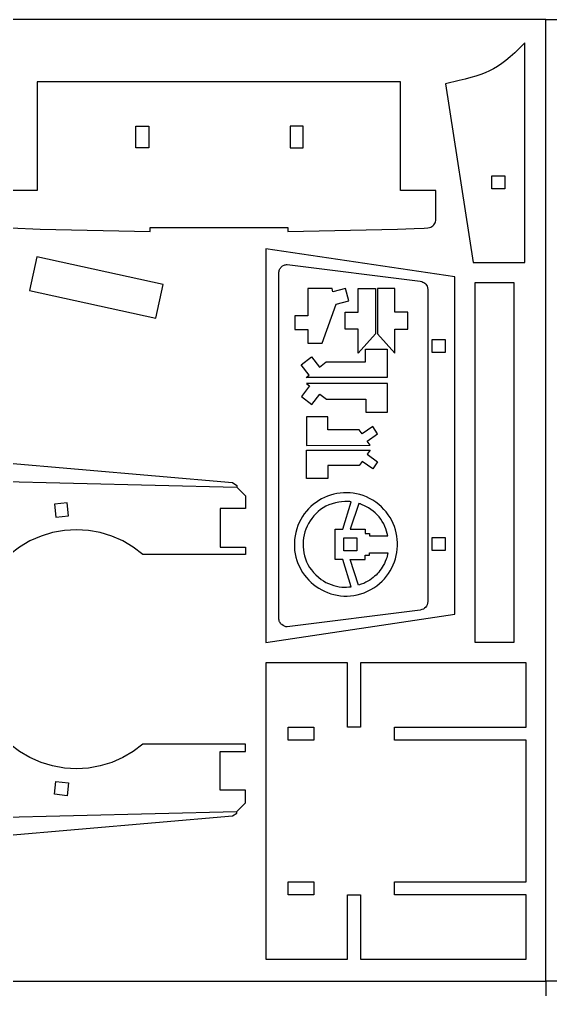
# Model space of a CAD drawing. Extents: x 592 to 1172, y 617 to 997.
# Drawn here: x 777.8 to 882.8, y 805.8 to 997.5 of the extents above; entities that cross this region are included whole.
import ezdxf

# ---------------------------------------------------------------- set-up
doc = ezdxf.new("R2010")
doc.units = 0
doc.layers.add('Default Layer', color=1, linetype='CONTINUOUS')

msp = doc.modelspace()

# ---------------------------------------------------------------- linework, layer by layer
at = {"layer": 'Default Layer'}
for points in [[(881.84, 997.47), (591.84, 997.47), (591.84, 807.47), (881.84, 807.47), (881.84, 997.47)], [(881.84, 997.47), (1171.84, 997.47), (1171.84, 807.47), (881.84, 807.47), (881.84, 997.47)], [(862.01, 984.75), (867.49, 949.48), (877.69, 949.48), (877.69, 992.86), (876.66, 991.81), (875.71, 990.89), (874.81, 990.07), (873.96, 989.36), (873.14, 988.74), (872.33, 988.19), (871.53, 987.71), (870.71, 987.29), (869.87, 986.92), (868.98, 986.59), (868.04, 986.28), (867.03, 985.98), (865.94, 985.69), (864.74, 985.4), (862.01, 984.75)], [(803.38, 972.1), (800.83, 972.1), (800.83, 976.35), (803.38, 976.35), (803.38, 972.1)], [(833.9, 976.35), (831.35, 976.35), (831.35, 972.1), (833.9, 972.1), (833.9, 976.35)], [(873.73, 966.58), (873.73, 964.03), (871.18, 964.03), (871.18, 966.58), (873.73, 966.58)], [(806.21, 945.11), (781.29, 950.55), (779.84, 943.9), (804.76, 938.47), (806.21, 945.11)], [(826.52, 874.39), (863.89, 879.96), (863.89, 946.59), (826.53, 952.17), (826.52, 874.39)], [(858.47, 944.5), (858.53, 944.06), (858.53, 882.47), (858.49, 882.14), (858.4, 881.85), (858.28, 881.58), (858.11, 881.35), (857.9, 881.16), (857.66, 881), (857.37, 880.88), (857.05, 880.79), (830.76, 877.49), (830.62, 877.49), (830.48, 877.51), (830.2, 877.59), (829.92, 877.73), (829.66, 877.93), (829.54, 878.04), (829.43, 878.17), (829.33, 878.32), (829.25, 878.47), (829.18, 878.63), (829.13, 878.81), (829.09, 879), (829.07, 879.19), (829.08, 947.36), (829.1, 947.55), (829.13, 947.72), (829.18, 947.89), (829.24, 948.05), (829.32, 948.2), (829.4, 948.34), (829.5, 948.46), (829.61, 948.58), (829.85, 948.78), (830.13, 948.93), (830.28, 948.98), (830.43, 949.02), (830.59, 949.05), (830.76, 949.06), (857.05, 945.75), (857.32, 945.68), (857.56, 945.59), (857.77, 945.48), (857.95, 945.34), (858.12, 945.17), (858.25, 944.98), (858.37, 944.76), (858.47, 944.5)], [(867.9, 874.39), (867.9, 945.47), (875.55, 945.47), (875.55, 874.39), (867.9, 874.39)], [(834.82, 936.23), (834.82, 933.53), (837.64, 933.53), (840.45, 941.2), (842.92, 941.86), (842.26, 944.32), (839.79, 943.66), (839.62, 944.32), (834.82, 944.32), (834.82, 938.93), (832.27, 938.93), (832.27, 936.23), (834.82, 936.23)], [(842.23, 936.25), (842.23, 939.65), (844.78, 939.65), (844.78, 944.32), (848.18, 944.32), (848.18, 935.36), (844.78, 931.57), (844.78, 936.25), (842.23, 936.25)], [(854.57, 936.25), (854.57, 939.65), (852.02, 939.65), (852.02, 944.32), (848.62, 944.32), (848.62, 935.36), (852.02, 931.57), (852.02, 936.25), (854.57, 936.25)], [(861.93, 931.68), (859.38, 931.68), (859.38, 934.23), (861.93, 934.23), (861.93, 931.68)], [(840.06, 929.8), (846.23, 929.8), (846.23, 932.35), (850.48, 932.35), (850.48, 926.72), (834.51, 926.72), (835.08, 927.18), (833.5, 929.25), (835.58, 930.83), (837.13, 928.8), (838.44, 929.8), (840.06, 929.8)], [(840.11, 922.45), (846.29, 922.45), (846.29, 919.9), (850.54, 919.9), (850.54, 925.54), (834.56, 925.53), (835.13, 925.08), (833.56, 923.01), (835.64, 921.42), (837.18, 923.45), (838.49, 922.45), (840.11, 922.45)], [(834.55, 918.97), (834.55, 913.33), (847.11, 913.34), (846.53, 914.18), (848.62, 915.63), (847.65, 917.03), (845.56, 915.58), (844.97, 916.42), (838.8, 916.42), (838.8, 918.97), (834.55, 918.97)], [(834.55, 906.77), (834.55, 912.4), (847.11, 912.4), (846.53, 911.56), (848.62, 910.1), (847.65, 908.71), (845.56, 910.16), (844.97, 909.32), (838.8, 909.32), (838.8, 906.77), (834.55, 906.77)], [(832.2, 894.72), (832.16, 894), (832.17, 893.29), (832.22, 892.59), (832.32, 891.91), (832.47, 891.25), (832.65, 890.6), (832.88, 889.98), (833.15, 889.38), (833.45, 888.8), (833.79, 888.24), (834.16, 887.71), (834.57, 887.2), (835, 886.72), (835.46, 886.27), (835.95, 885.85), (836.47, 885.46), (837, 885.11), (837.56, 884.78), (838.14, 884.5), (838.73, 884.24), (839.34, 884.03), (839.97, 883.86), (840.61, 883.72), (841.26, 883.63), (841.91, 883.57), (842.58, 883.56), (843.25, 883.6), (843.92, 883.68), (844.6, 883.81), (845.27, 883.99), (845.94, 884.22), (846.61, 884.5), (847.26, 884.83), (847.88, 885.19), (848.45, 885.58), (848.99, 886.01), (849.49, 886.47), (849.96, 886.95), (850.38, 887.46), (850.77, 887.99), (851.12, 888.55), (851.44, 889.12), (851.71, 889.71), (851.95, 890.31), (852.15, 890.93), (852.3, 891.55), (852.42, 892.18), (852.5, 892.82), (852.54, 893.47), (852.54, 894.11), (852.5, 894.76), (852.42, 895.4), (852.3, 896.03), (852.14, 896.66), (851.94, 897.28), (851.7, 897.89), (851.42, 898.49), (851.09, 899.07), (850.72, 899.63), (850.32, 900.17), (849.87, 900.69), (849.37, 901.18), (848.84, 901.65), (848.26, 902.09), (847.65, 902.49), (847.03, 902.84), (846.4, 903.14), (845.77, 903.4), (845.12, 903.6), (844.47, 903.76), (843.81, 903.88), (843.16, 903.95), (842.5, 903.98), (841.85, 903.96), (841.2, 903.91), (840.56, 903.81), (839.93, 903.67), (839.31, 903.5), (838.7, 903.28), (838.11, 903.03), (837.53, 902.75), (836.97, 902.42), (836.44, 902.07), (835.92, 901.68), (835.43, 901.26), (834.96, 900.8), (834.53, 900.32), (834.12, 899.8), (833.75, 899.26), (833.41, 898.69), (833.11, 898.09), (832.84, 897.47), (832.62, 896.82), (832.43, 896.14), (832.3, 895.44), (832.2, 894.72)], [(784.74, 901.7), (785, 899.17), (787.54, 899.43), (787.28, 901.96), (784.74, 901.7)], [(843.37, 902.17), (843.14, 902.21), (842.84, 902.23), (842.15, 902.24), (841.47, 902.2), (840.94, 902.14), (840.26, 902), (839.61, 901.81), (838.99, 901.57), (838.4, 901.3), (837.85, 900.98), (837.33, 900.63), (836.85, 900.25), (836.39, 899.83), (835.98, 899.38), (835.6, 898.91), (835.26, 898.41), (834.95, 897.9), (834.68, 897.36), (834.45, 896.8), (834.26, 896.24), (834.1, 895.66), (833.99, 895.07), (833.92, 894.47), (833.89, 893.87), (833.9, 893.27), (833.95, 892.67), (834.04, 892.07), (834.18, 891.48), (834.36, 890.9), (834.58, 890.33), (834.85, 889.77), (835.17, 889.23), (835.53, 888.71), (835.94, 888.21), (836.4, 887.73), (836.9, 887.28), (837.45, 886.85), (837.92, 886.54), (838.41, 886.26), (838.9, 886.02), (839.41, 885.82), (839.93, 885.65), (840.46, 885.51), (841.01, 885.4), (841.57, 885.33), (842.02, 885.31), (842.48, 885.33), (842.93, 885.36), (843.39, 885.39), (841.72, 890.8), (840.23, 890.8), (840.23, 896.75), (841.72, 896.75), (843.37, 902.17)], [(850.64, 895.47), (850.51, 895.94), (850.39, 896.41), (850.25, 896.87), (850.07, 897.31), (849.82, 897.82), (849.54, 898.3), (849.23, 898.75), (848.89, 899.19), (848.53, 899.6), (848.14, 899.99), (847.72, 900.35), (847.27, 900.69), (846.8, 900.99), (846.31, 901.25), (845.31, 901.73), (845.2, 901.77), (845.1, 901.79), (844.87, 901.83), (843.21, 896.75), (846.18, 896.75), (846.18, 895.9), (847.03, 895.9), (847.03, 895.47), (850.64, 895.47)], [(844.48, 895.05), (844.48, 892.5), (841.93, 892.5), (841.93, 895.05), (844.48, 895.05)], [(861.93, 892.57), (859.38, 892.57), (859.38, 895.12), (861.93, 895.12), (861.93, 892.57)], [(850.6, 892.07), (850.48, 891.44), (850.41, 891.13), (850.32, 890.82), (850.13, 890.4), (849.94, 890), (849.74, 889.62), (849.53, 889.26), (849.31, 888.92), (849.08, 888.59), (848.84, 888.29), (848.58, 888), (848.31, 887.72), (848.02, 887.46), (847.72, 887.2), (847.39, 886.96), (847.05, 886.73), (846.69, 886.5), (846.31, 886.28), (845.9, 886.06), (845.64, 885.96), (845.38, 885.88), (844.84, 885.74), (843.21, 890.8), (846.18, 890.8), (846.18, 891.65), (847.03, 891.65), (847.03, 892.07), (850.6, 892.07)], [(877.98, 857.64), (877.98, 870.39), (845.23, 870.39), (845.23, 857.64), (842.68, 857.64), (842.68, 870.39), (826.52, 870.39), (826.52, 811.82), (842.68, 811.82), (842.68, 824.57), (845.23, 824.57), (845.23, 811.82), (877.98, 811.82), (877.98, 824.57), (851.97, 824.57), (851.97, 827.12), (877.98, 827.12), (877.98, 855.09), (851.97, 855.09), (851.97, 857.64), (877.98, 857.64)], [(830.92, 855.09), (830.92, 857.64), (836.02, 857.64), (836.02, 855.09), (830.92, 855.09)], [(784.74, 844.4), (785, 846.93), (787.54, 846.67), (787.28, 844.13), (784.74, 844.4)], [(830.92, 824.57), (830.92, 827.12), (836.02, 827.12), (836.02, 824.57), (830.92, 824.57)], [(881.84, 617.47), (591.84, 617.47), (591.84, 807.47), (881.84, 807.47), (881.84, 617.47)], [(881.84, 617.47), (1171.84, 617.47), (1171.84, 807.47), (881.84, 807.47), (881.84, 617.47)]]:
    msp.add_lwpolyline(points, close=True, dxfattribs=at)
for points in [[(776.07, 956.27), (781.96, 956.06), (803.68, 955.58), (803.68, 956.34), (830.88, 956.34), (830.88, 955.58), (852.54, 956.06), (855.84, 956.16), (857.82, 956.24), (858.51, 956.29), (858.88, 956.33), (859.11, 956.41), (859.34, 956.53), (859.54, 956.68), (859.72, 956.86), (859.87, 957.06), (859.99, 957.28), (860.08, 957.51), (860.12, 957.75), (860.14, 963.64), (853.11, 963.64), (853.11, 985.15), (781.37, 985.15), (781.37, 963.64), (781.37, 963.64), (774.34, 963.64)], [(759.02, 911.24), (819.96, 905.96), (820.81, 905.42), (820.81, 905.1)], [(756.15, 906.68), (820.81, 905.1), (822.51, 903.37), (822.51, 900.88), (817.51, 900.88), (817.51, 893.23), (822.51, 893.23), (822.51, 891.8), (802.24, 891.8), (800.34, 893.24), (798.28, 894.45), (796.1, 895.4), (793.82, 896.1), (791.48, 896.52), (789.1, 896.66), (786.72, 896.52), (784.37, 896.1), (782.1, 895.4), (779.91, 894.45), (777.86, 893.24), (775.96, 891.8)], [(756.15, 839.42), (820.81, 840.99), (822.51, 842.73), (822.51, 845.22), (817.51, 845.22), (817.51, 852.87), (822.51, 852.87), (822.51, 854.29), (802.24, 854.29), (800.34, 852.86), (798.28, 851.65), (796.1, 850.69), (793.82, 850), (791.48, 849.58), (789.1, 849.44), (786.72, 849.58), (784.37, 850), (782.1, 850.69), (779.91, 851.65), (777.86, 852.86), (775.96, 854.29)], [(759.02, 834.86), (819.96, 840.13), (820.81, 840.68), (820.81, 840.99)]]:
    msp.add_lwpolyline(points, dxfattribs=at)

doc.saveas('drawing.dxf')
